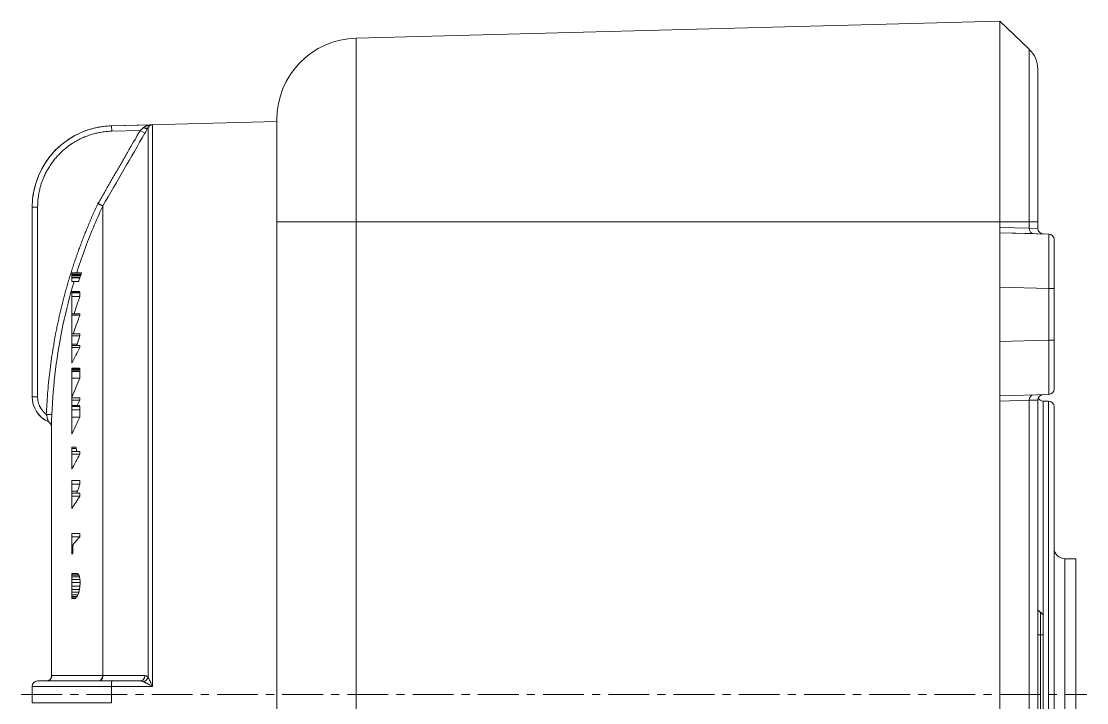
# Model space of a CAD drawing. Header units: millimetres. Extents: x -678 to 749, y -406 to 604.
# Drawn here: x -420.5 to -224.5, y -1.5 to 123.9 of the extents above; entities that cross this region are included whole.
import ezdxf

# ---------------------------------------------------------------- set-up
doc = ezdxf.new("R2010")
doc.units = ezdxf.units.MM
doc.linetypes.add('K5LT_AXLED', pattern=[12, 7.5, -1.5, 1.5, -1.5])
doc.linetypes.add('K5LT_THIN', pattern=[0])

# ---------------------------------------------------------------- blocks, each defined once
blk = doc.blocks.new('U9')
at = {"color": 7, "linetype": 'K5LT_THIN', "lineweight": 18}
for p, q in [((-240.51, 123.93), (-358.91, 120.83)), ((-240.51, 123.93), (-235.07, 118.77)), ((-240.51, 87), (-240.51, 123.93)), ((-358.91, 87), (-358.91, 120.83)), ((-235.07, 87), (-235.07, 118.77)), ((-233.51, 87), (-233.51, 115.14)), ((-373.51, 105.5), (-403.91, 104.7)), ((-403.91, 104.69), (-396.36, 104.89)), ((-403.91, 104.7), (-403.91, 104.69)), ((-403.88, 103.69), (-403.91, 104.69)), ((-397.2, 3.21), (-397.2, 104.35)), ((-396.36, 1.51), (-396.36, 104.89)), ((-373.51, 87), (-373.51, 105.83)), ((-373.51, -2.53), (-373.51, 105.5)), ((-403.88, 103.69), (-398.65, 103.83)), ((-397.78, 103.33), (-398.65, 103.83)), ((-405.53, 89.89), (-406.44, 90.32)), ((-406.36, 90.47), (-405.49, 89.97)), ((-418.51, 89.71), (-418.51, 89.7)), ((-418.51, 54.79), (-418.51, 89.7)), ((-418.51, 89.7), (-417.51, 89.7)), ((-417.51, 54.79), (-417.51, 89.7)), ((-405.53, 3.48), (-405.53, 89.89)), ((-405.49, 3.48), (-405.49, 89.97)), ((-358.91, 87), (-373.51, 87)), ((-373.51, 87), (-373.51, -87)), ((-240.51, 87), (-358.91, 87)), ((-358.91, 87), (-358.91, -87)), ((-240.51, 85.98), (-240.51, 87)), ((-240.51, 87), (-235.07, 87)), ((-235.07, 85.84), (-235.07, 87)), ((-233.51, 87), (-235.07, 87)), ((-233.51, 85.79), (-233.51, 87)), ((-240.51, 85.98), (-235.07, 85.84)), ((-240.51, 85), (-240.51, 85.98)), ((-231.48, 84.76), (-240.51, 85)), ((-240.51, 75), (-240.51, 85)), ((-240.51, 85), (-234.41, 84.84)), ((-235.07, 85.84), (-233.51, 85.79)), ((-234.41, 84.84), (-233.51, 84.82)), ((-233.51, 85.78), (-233.51, 85.79)), ((-232.54, 84.79), (-231.48, 84.76)), ((-230.51, 83.76), (-230.51, 74.77)), ((-230.51, 83.76), (-230.51, 74.77)), ((-409.41, 77.64), (-411.21, 77.64)), ((-411.21, 77.36), (-411.21, 77.64)), ((-411.21, 77.3), (-411.21, 77.36)), ((-409.5, 77.36), (-411.21, 77.36)), ((-411.21, 77.2), (-411.21, 77.3)), ((-409.54, 77.3), (-411.21, 77.3)), ((-411.21, 77.06), (-411.21, 77.2)), ((-409.58, 77.2), (-411.21, 77.2)), ((-409.64, 77.06), (-411.21, 77.06)), ((-411.21, 76.79), (-411.21, 77.06)), ((-411.21, 76.7), (-411.21, 76.79)), ((-409.74, 76.79), (-411.21, 76.79)), ((-411.21, 76.06), (-411.21, 76.7)), ((-409.74, 76.7), (-411.21, 76.7)), ((-409.74, 76.79), (-409.74, 76.7)), ((-409.96, 76.06), (-411.21, 76.06)), ((-240.51, 75), (-240.51, 65)), ((-231.48, 74.77), (-240.51, 75)), ((-231.48, 74.77), (-230.51, 74.77)), ((-231.48, 65.23), (-231.48, 74.77)), ((-230.51, 65.23), (-230.51, 74.77)), ((-409.79, 74.17), (-411.21, 74.17)), ((-411.21, 74.16), (-411.21, 74.17)), ((-411.21, 73.94), (-411.21, 74.16)), ((-409.78, 74.16), (-411.21, 74.16)), ((-411.21, 73.27), (-411.21, 73.94)), ((-409.74, 73.94), (-411.21, 73.94)), ((-409.73, 73.27), (-411.21, 73.27)), ((-411.21, 70.11), (-411.21, 73.27)), ((-409.74, 70.11), (-411.21, 70.11)), ((-411.21, 69.82), (-411.21, 70.11)), ((-409.74, 69.82), (-411.21, 69.82)), ((-411.21, 66.41), (-411.21, 69.82)), ((-411.21, 66), (-411.21, 66.41)), ((-409.73, 66.41), (-411.21, 66.41)), ((-411.21, 64.5), (-411.21, 66)), ((-409.73, 66), (-411.21, 66)), ((-240.51, 65), (-231.48, 65.23)), ((-240.51, 55), (-240.51, 65)), ((-230.51, 65.23), (-231.48, 65.23)), ((-230.51, 65.23), (-230.51, 56.24)), ((-230.51, 65.23), (-230.51, 56.24)), ((-410.21, 64.5), (-411.21, 64.5)), ((-411.21, 64.25), (-411.21, 64.5)), ((-411.21, 63.86), (-411.21, 64.25)), ((-409.73, 64.25), (-411.21, 64.25)), ((-411.21, 61.02), (-411.21, 63.86)), ((-409.73, 63.86), (-411.21, 63.86)), ((-411.21, 61.02), (-411.21, 61.02)), ((-409.84, 60.08), (-411.21, 60.08)), ((-411.21, 60.08), (-411.21, 60.08)), ((-409.86, 60.08), (-411.21, 60.08)), ((-411.21, 60.03), (-411.21, 60.08)), ((-409.8, 60.03), (-411.21, 60.03)), ((-411.21, 59.91), (-411.21, 60.03)), ((-411.21, 59.74), (-411.21, 59.91)), ((-409.76, 59.91), (-411.21, 59.91)), ((-409.74, 59.74), (-411.21, 59.74)), ((-411.21, 59.46), (-411.21, 59.74)), ((-411.21, 58.26), (-411.21, 59.46)), ((-409.74, 59.46), (-411.21, 59.46)), ((-411.21, 54.71), (-411.21, 58.26)), ((-409.73, 58.26), (-411.21, 58.26)), ((-240.51, 55), (-231.48, 55.24)), ((-240.51, 55), (-240.51, 54.02)), ((-233.51, 55.18), (-231.48, 55.24)), ((-418.51, 54.79), (-418.51, 54.79)), ((-417.51, 54.79), (-418.51, 54.79)), ((-418.51, 54.79), (-418.51, 54.79)), ((-411.2, 54.71), (-411.21, 54.71)), ((-409.72, 54.64), (-411.21, 54.64)), ((-411.21, 54.17), (-411.21, 54.64)), ((-409.73, 54.17), (-411.21, 54.17)), ((-411.21, 53.19), (-411.21, 54.17)), ((-409.87, 53.19), (-411.21, 53.19)), ((-411.21, 53.19), (-411.21, 53.19)), ((-411.21, 53.05), (-411.21, 53.19)), ((-409.88, 53.19), (-411.21, 53.19)), ((-409.78, 53.05), (-411.21, 53.05)), ((-411.21, 52.43), (-411.21, 53.05)), ((-409.87, 53.19), (-409.88, 53.19)), ((-235.07, 54.16), (-240.51, 54.02)), ((-240.51, -54.02), (-240.51, 54.02)), ((-235.07, 54.16), (-233.51, 54.21)), ((-235.07, -54.16), (-235.07, 54.16)), ((-233.51, 54.22), (-233.51, 54.21)), ((-233.51, -54.21), (-233.51, 54.21)), ((-233.51, 54.21), (-233.51, 54.21)), ((-232.51, 54), (-231.51, 54)), ((-232.51, 54), (-232.51, 11)), ((-231.51, 54), (-231.51, -54)), ((-230.51, 53), (-230.51, -53)), ((-414.91, 51.54), (-415.91, 51.58)), ((-411.21, 51.08), (-411.21, 52.43)), ((-409.74, 52.43), (-411.21, 52.43)), ((-409.73, 51.08), (-411.21, 51.08)), ((-411.21, 47.93), (-411.21, 51.08)), ((-415.57, 50.23), (-415.57, 50.23)), ((-415.57, 50.23), (-415.57, 50.23)), ((-415.57, 50.23), (-415.57, 50.23)), ((-414.99, 3.1), (-414.99, 47.5)), ((-414.99, 47.5), (-414.99, 43.88)), ((-411.2, 47.93), (-411.21, 47.93)), ((-410.54, 45.54), (-411.21, 45.54)), ((-411.21, 45.53), (-411.21, 45.54)), ((-411.21, 45.32), (-411.21, 45.53)), ((-410.49, 45.53), (-411.21, 45.53)), ((-410.41, 45.32), (-411.21, 45.32)), ((-411.21, 44.74), (-411.21, 45.32)), ((-409.73, 44.74), (-411.21, 44.74)), ((-411.21, 44.23), (-411.21, 44.74)), ((-411.21, 41.51), (-411.21, 44.23)), ((-409.73, 44.23), (-411.21, 44.23)), ((-411.2, 41.51), (-411.21, 41.51)), ((-411.21, 38.73), (-411.21, 39.41)), ((-409.73, 39.41), (-411.21, 39.41)), ((-409.73, 38.73), (-411.21, 38.73)), ((-411.21, 37.42), (-411.21, 38.73)), ((-410.16, 37.42), (-411.21, 37.42)), ((-411.21, 37.05), (-411.21, 37.42)), ((-411.21, 36.5), (-411.21, 37.05)), ((-409.74, 37.05), (-411.21, 37.05)), ((-409.73, 36.5), (-411.21, 36.5)), ((-411.21, 34.25), (-411.21, 36.5)), ((-411.21, 34.25), (-411.21, 34.25)), ((-411.21, 29.04), (-411.21, 29.62)), ((-409.74, 29.62), (-411.21, 29.62)), ((-411.21, 27.49), (-411.21, 29.04)), ((-409.74, 29.04), (-411.21, 29.04)), ((-411.21, 26.04), (-411.21, 27.49)), ((-411.05, 27.49), (-411.21, 27.49)), ((-411.04, 26.04), (-411.21, 26.04)), ((-411.21, 25.84), (-411.21, 26.04)), ((-411.2, 25.84), (-411.21, 25.84)), ((-228.51, 25), (-226.51, 25)), ((-228.51, 25), (-228.51, -25)), ((-226.51, 25), (-226.51, -25)), ((-411.21, 22.21), (-411.21, 22.26)), ((-410.24, 22.26), (-411.21, 22.26)), ((-411.21, 21.99), (-411.21, 22.21)), ((-410.09, 22.21), (-411.21, 22.21)), ((-409.92, 21.99), (-411.21, 21.99)), ((-411.21, 21.64), (-411.21, 21.99)), ((-409.81, 21.64), (-411.21, 21.64)), ((-411.21, 21.16), (-411.21, 21.64)), ((-411.21, 20.6), (-411.21, 21.16)), ((-409.73, 21.16), (-411.21, 21.16)), ((-411.21, 19.96), (-411.21, 20.6)), ((-409.71, 20.6), (-411.21, 20.6)), ((-411.21, 19.36), (-411.21, 19.96)), ((-409.74, 19.96), (-411.21, 19.96)), ((-411.21, 18.82), (-411.21, 19.36)), ((-409.82, 19.36), (-411.21, 19.36)), ((-411.21, 18.36), (-411.21, 18.82)), ((-409.94, 18.82), (-411.21, 18.82)), ((-411.21, 18.02), (-411.21, 18.36)), ((-410.1, 18.36), (-411.21, 18.36)), ((-411.21, 17.79), (-411.21, 18.02)), ((-410.29, 18.02), (-411.21, 18.02)), ((-410.48, 17.79), (-411.21, 17.79)), ((-411.21, 17.68), (-411.21, 17.79)), ((-410.75, 17.68), (-411.21, 17.68)), ((-233.01, 15.13), (-233.01, 11)), ((-232.51, 14.27), (-232.51, 11)), ((-233.51, 11), (-233.01, 11)), ((-233.01, 11), (-232.51, 11)), ((-233.01, 11), (-233.01, -11)), ((-232.51, 11), (-232.51, -11)), ((-417.51, 2.5), (-415.91, 2.5)), ((-417.51, 2.5), (-403.88, 2.5)), ((-415.9, 2.5), (-415.91, 2.5)), ((-405.53, 3.48), (-405.49, 3.48)), ((-405.49, 3.48), (-397.78, 3.48)), ((-403.88, 2.5), (-398.65, 2.5)), ((-418.51, 1.5), (-418.51, -1.5)), ((-418.51, 1.5), (-418.51, -1.5)), ((-403.91, 1.51), (-403.91, -1.51)), ((-403.91, 1.51), (-396.36, 1.51))]:
    blk.add_line(p, q, dxfattribs=at)
at = {"color": 30, "linetype": 'K5LT_AXLED', "lineweight": 18, "true_color": 0xff8000}
blk.add_line((-420.51, 0), (-224.51, 0), dxfattribs=at)
at = {"color": 7, "linetype": 'K5LT_THIN', "lineweight": 18}
for centre, radius, start, end in [((-358.51, 105.83), 15, 91.5, 180), ((-238.51, 115.14), 5, 0, 46.5), ((-403.51, 89.71), 15, 91.5, 180), ((-404.62, 89.47), 1, 150.0553, 154.9232), ((-232.51, 85.79), 1, 180, 268.5), ((-232.51, 85.79), 1, 180, 180.6293), ((-231.51, 83.76), 1, 0, 88.5), ((-231.51, 83.76), 1, 0, 88.5), ((-320.71, 45.57), 94.31, 160.7273, 161.1394), ((-306.46, 46.02), 107.7, 162.9237, 163.0809), ((-377.66, 73.88), 32.08, 179.901, 181.0878), ((-356.72, 69.97), 53.02, 179.8502, 180.1717), ((-332.4, 65.12), 77.34, 179.0486, 179.3521), ((-330.21, 63.94), 80, 179.5999, 179.7839), ((-332.39, 65.12), 77.35, 180.6481, 180.931), ((-305.74, 59.39), 104, 179.9604, 180.6219), ((-232.51, 54.21), 1, 91.5, 180), ((-231.51, 56.24), 1, 271.5, 0), ((-413.51, 54.79), 5, 180.0001, 245.3769), ((-413.51, 54.79), 5, 180, 245.7538), ((-413.51, 54.79), 5, 180.0001, 180.0015), ((-362.79, 30.32), 52.65, 153.0562, 154.2452), ((-278.6, 52.85), 131.14, 179.218, 179.4226), ((-232.51, 55), 1, 203.2946, 270), ((-231.51, 53), 1, 0, 90), ((-415.98, 49.32), 0.998, 359.0392, 65.8283), ((-415.98, 49.31), 1, 358.9705, 65.7494), ((-415.98, 49.31), 1, 358.958, 65.7537), ((-415.98, 49.32), 0.998, 359.0346, 65.8241), ((-314.99, 47.5), 100, 178.9705, 180), ((-251.91, 45.6), 157.83, 180.3107, 180.4971), ((-227.54, 37.73), 182.2, 179.4705, 179.686), ((-227.46, 37.73), 182.28, 180.2133, 180.3867), ((-206.44, 29.35), 203.3, 179.9235, 180.0877), ((-186.55, 27.81), 224.5, 180.0793, 180.4495), ((-391.71, 10.87), 24.57, 141.8771, 142.4875), ((-228.51, 27), 2, 180, 270), ((-232.51, 16), 1, 180, 240), ((-233.51, 14.27), 1, 0, 60), ((-417.51, 1.5), 1, 90, 180), ((-417.51, 1.5), 1, 90, 180)]:
    blk.add_arc(centre, radius, start, end, dxfattribs=at)
for centre, major_axis, ratio, start_param, end_param in [((-234.38, 85.84), (-0.026, -1), 0.68823, 4.730409, 6.283185), ((-231.51, 74.76), (0.03, 10), 0.002615, 4.713013, 6.283124), ((-231.51, 65.24), (-0.03, 10), 0.002615, 3.141654, 4.711765), ((-234.38, 54.16), (0.026, -1), 0.68823, 3.141593, 4.694369)]:
    blk.add_ellipse(centre, major_axis=major_axis, ratio=ratio, start_param=start_param, end_param=end_param, dxfattribs=at)
for points, knots in [([(-418.51, 89.7), (-418.51, 90.38), (-418.43, 91.65), (-418.07, 93.43), (-417.57, 95.02), (-416.9, 96.53), (-416.07, 97.96), (-415.07, 99.3), (-413.95, 100.52), (-412.7, 101.59), (-411.38, 102.5), (-410, 103.25), (-408.6, 103.84), (-407.12, 104.29), (-405.56, 104.59), (-404.47, 104.68), (-403.91, 104.69)], [0, 0, 0, 0, 1.499825, 2.807892, 3.977529, 5.177201, 6.41404, 7.629507, 8.846711, 10.055028, 11.244671, 12.378873, 13.497773, 14.588981, 15.768605, 17, 17, 17, 17]), ([(-398.65, 103.83), (-398.61, 103.86), (-398.57, 103.9), (-398.52, 103.94), (-398.48, 103.97), (-398.45, 104.01), (-398.4, 104.05), (-398.34, 104.1), (-398.22, 104.2), (-398.12, 104.29), (-398.05, 104.35)], [0, 0, 0, 0, 1.653459, 2.271519, 2.892631, 3.54565, 4.364378, 5.387311, 6.781477, 11, 11, 11, 11]), ([(-398.05, 104.35), (-398.01, 104.38), (-397.93, 104.45), (-397.81, 104.52), (-397.7, 104.58), (-397.58, 104.64), (-397.44, 104.69), (-397.27, 104.75), (-397.07, 104.8), (-396.85, 104.85), (-396.61, 104.88), (-396.44, 104.89), (-396.36, 104.89)], [0, 0, 0, 0, 1.11035, 2.101741, 3.005185, 3.863571, 4.919461, 6.211082, 7.74372, 9.385074, 11.153225, 13, 13, 13, 13]), ([(-397.2, 104.35), (-397.21, 104.33), (-397.26, 104.28), (-397.34, 104.24), (-397.45, 104.22), (-397.56, 104.22), (-397.69, 104.24), (-397.86, 104.28), (-397.98, 104.32), (-398.05, 104.35)], [0, 0, 0, 0, 1.574569, 3.003665, 4.268402, 5.574138, 6.838647, 8.080819, 10, 10, 10, 10]), ([(-397.2, 104.35), (-397.18, 104.39), (-397.14, 104.45), (-397.08, 104.52), (-397.03, 104.59), (-396.97, 104.64), (-396.9, 104.7), (-396.81, 104.75), (-396.72, 104.8), (-396.61, 104.85), (-396.49, 104.88), (-396.4, 104.89), (-396.36, 104.89)], [0, 0, 0, 0, 1.084483, 2.084168, 2.999055, 3.884505, 4.936497, 6.1989, 7.693959, 9.328401, 11.12295, 13, 13, 13, 13]), ([(-417.51, 89.7), (-417.48, 90.27), (-417.48, 90.86), (-417.37, 91.72), (-417.32, 92.01), (-417.22, 92.58), (-417.15, 92.87), (-417.01, 93.44), (-416.93, 93.72), (-416.75, 94.28), (-416.65, 94.56), (-416.43, 95.1), (-416.32, 95.37), (-416.13, 95.76), (-416.07, 95.89), (-415.93, 96.16), (-415.86, 96.29), (-415.72, 96.55), (-415.65, 96.67), (-415.51, 96.92), (-415.43, 97.05), (-415.28, 97.29), (-415.19, 97.42), (-415.03, 97.67), (-414.94, 97.79), (-414.77, 98.03), (-414.68, 98.14), (-414.51, 98.37), (-414.42, 98.48), (-414.23, 98.7), (-414.14, 98.82), (-413.94, 99.04), (-413.84, 99.16), (-413.63, 99.38), (-413.53, 99.48), (-413.31, 99.7), (-413.2, 99.8), (-412.99, 100.01), (-412.88, 100.11), (-412.67, 100.29), (-412.56, 100.39), (-412.28, 100.62), (-412.11, 100.75), (-411.76, 101.01), (-411.59, 101.14), (-411.23, 101.38), (-411.05, 101.5), (-410.68, 101.73), (-410.49, 101.84), (-410.17, 102.02), (-410.03, 102.09), (-409.76, 102.23), (-409.62, 102.3), (-409.22, 102.49), (-408.95, 102.61), (-408.4, 102.82), (-408.13, 102.92), (-407.57, 103.1), (-407.29, 103.18), (-406.72, 103.33), (-406.43, 103.39), (-405.86, 103.5), (-405.57, 103.55), (-404.82, 103.65), (-404.35, 103.68), (-403.88, 103.69), (-403.88, 103.69), (-403.88, 103.69)], [0.649185, 0.649185, 0.649185, 0.649185, 1.831684, 1.831684, 2.426915, 2.426915, 3.02906, 3.02906, 3.621761, 3.621761, 4.226612, 4.226612, 4.816653, 4.816653, 5.118029, 5.118029, 5.424316, 5.424316, 5.715168, 5.715168, 6.01134, 6.01134, 6.313434, 6.313434, 6.622149, 6.622149, 6.910432, 6.910432, 7.205611, 7.205611, 7.508502, 7.508502, 7.82009, 7.82009, 8.123476, 8.123476, 8.436828, 8.436828, 8.731377, 8.731377, 9.018118, 9.018118, 9.468407, 9.468407, 9.903189, 9.903189, 10.352095, 10.352095, 10.788299, 10.788299, 11.104398, 11.104398, 11.415202, 11.415202, 12.021725, 12.021725, 12.613398, 12.613398, 13.217318, 13.217318, 13.811623, 13.811623, 14.40597, 14.40597, 15.364654, 15.364654, 15.364978, 15.364978, 15.364978, 15.364978]), ([(-406.36, 90.47), (-406.35, 90.48), (-406.35, 90.49), (-406.01, 91.07), (-405.68, 91.65), (-405.01, 92.8), (-404.68, 93.38), (-404.01, 94.54), (-403.68, 95.11), (-403.01, 96.27), (-402.68, 96.85), (-402.01, 98), (-401.68, 98.58), (-401.01, 99.73), (-400.68, 100.31), (-400.01, 101.47), (-399.68, 102.04), (-399.12, 103.02), (-398.88, 103.43), (-398.65, 103.83)], [0.539787, 0.539787, 0.539787, 0.539787, 0.55551, 0.55551, 1.66653, 1.66653, 2.77755, 2.77755, 3.888571, 3.888571, 4.999591, 4.999591, 6.110611, 6.110611, 7.221632, 7.221632, 8.332652, 8.332652, 9.109091, 9.109091, 9.109091, 9.109091]), ([(-406.44, 90.32), (-406.57, 90.02), (-406.71, 89.72), (-406.99, 89.12), (-407.13, 88.82), (-407.4, 88.2), (-407.54, 87.89), (-407.8, 87.27), (-407.94, 86.96), (-408.2, 86.34), (-408.33, 86.03), (-408.58, 85.41), (-408.71, 85.1), (-408.96, 84.47), (-409.08, 84.16), (-409.32, 83.53), (-409.44, 83.22), (-409.68, 82.59), (-409.79, 82.27), (-410.02, 81.64), (-410.14, 81.32), (-410.36, 80.69), (-410.47, 80.37), (-410.69, 79.73), (-410.8, 79.41), (-411.01, 78.77), (-411.11, 78.45), (-411.32, 77.81), (-411.42, 77.49), (-411.61, 76.85), (-411.71, 76.52), (-411.9, 75.88), (-412, 75.55), (-412.18, 74.91), (-412.27, 74.58), (-412.45, 73.93), (-412.54, 73.61), (-412.71, 72.96), (-412.8, 72.63), (-412.96, 71.98), (-413.04, 71.65), (-413.2, 71), (-413.28, 70.67), (-413.43, 70.02), (-413.51, 69.69), (-413.65, 69.03), (-413.73, 68.7), (-413.87, 68.04), (-413.93, 67.71), (-414.13, 66.72), (-414.26, 66.06), (-414.5, 64.74), (-414.61, 64.07), (-414.82, 62.74), (-414.92, 62.08), (-415.11, 60.74), (-415.2, 60.08), (-415.36, 58.74), (-415.43, 58.07), (-415.56, 56.73), (-415.62, 56.06), (-415.73, 54.72), (-415.78, 54.05), (-415.85, 52.78), (-415.88, 52.18), (-415.91, 51.58)], [0.56013, 0.56013, 0.56013, 0.56013, 1.089338, 1.089338, 1.632148, 1.632148, 2.177376, 2.177376, 2.720252, 2.720252, 3.265409, 3.265409, 3.808341, 3.808341, 4.35345, 4.35345, 4.896459, 4.896459, 5.441515, 5.441515, 5.984596, 5.984596, 6.529612, 6.529612, 7.072774, 7.072774, 7.617706, 7.617706, 8.160905, 8.160905, 8.705783, 8.705783, 9.249047, 9.249047, 9.793871, 9.793871, 10.337199, 10.337199, 10.881971, 10.881971, 11.425363, 11.425363, 11.970077, 11.970077, 12.513527, 12.513527, 13.058185, 13.058185, 13.601696, 13.601696, 14.689872, 14.689872, 15.778042, 15.778042, 16.866211, 16.866211, 17.954406, 17.954406, 19.0426, 19.0426, 20.130815, 20.130815, 21.219011, 21.219011, 22.186342, 22.186342, 22.186342, 22.186342]), ([(-406.44, 90.32), (-406.43, 90.33), (-406.43, 90.34), (-406.41, 90.38), (-406.4, 90.4), (-406.37, 90.44), (-406.37, 90.46), (-406.36, 90.47)], [3.756421, 3.756421, 3.756421, 3.756421, 3.999327, 3.999327, 4.509907, 4.509907, 4.800856, 4.800856, 4.800856, 4.800856]), ([(-409.58, 77.2), (-409.57, 77.22), (-409.56, 77.26), (-409.54, 77.29), (-409.54, 77.3)], [0, 0, 0, 0, 2.891447, 5, 5, 5, 5]), ([(-409.54, 77.3), (-409.53, 77.32), (-409.52, 77.34), (-409.5, 77.35), (-409.5, 77.36)], [0, 0, 0, 0, 2.890609, 5, 5, 5, 5]), ([(-409.74, 73.94), (-409.74, 73.98), (-409.74, 74.04), (-409.75, 74.12), (-409.77, 74.15), (-409.78, 74.16)], [0, 0, 0, 0, 2.374289, 3.478119, 6, 6, 6, 6]), ([(-409.74, 69.82), (-409.85, 69.51), (-410.28, 68.38), (-410.68, 67.24), (-410.96, 66.41)], [0, 0, 0, 0, 1.36432, 5, 5, 5, 5]), ([(-409.8, 60.03), (-409.8, 60.04), (-409.82, 60.06), (-409.83, 60.07), (-409.84, 60.08)], [0, 0, 0, 0, 3.155106, 5, 5, 5, 5]), ([(-417.51, 54.79), (-417.51, 54.75), (-417.51, 54.71), (-417.51, 54.63), (-417.51, 54.59), (-417.5, 54.47), (-417.49, 54.39), (-417.48, 54.23), (-417.46, 54.15), (-417.44, 54), (-417.42, 53.92), (-417.38, 53.75), (-417.36, 53.67), (-417.3, 53.5), (-417.28, 53.42), (-417.23, 53.31), (-417.21, 53.27), (-417.18, 53.19), (-417.16, 53.15), (-417.13, 53.07), (-417.11, 53.03), (-417.07, 52.96), (-417.05, 52.92), (-417.01, 52.84), (-416.99, 52.81), (-416.95, 52.74), (-416.93, 52.7), (-416.88, 52.63), (-416.86, 52.59), (-416.81, 52.53), (-416.79, 52.49), (-416.75, 52.43), (-416.73, 52.4), (-416.69, 52.35), (-416.67, 52.32), (-416.62, 52.27), (-416.6, 52.24), (-416.56, 52.19), (-416.53, 52.16), (-416.49, 52.11), (-416.47, 52.09), (-416.43, 52.04), (-416.4, 52.02), (-416.36, 51.97), (-416.34, 51.95), (-416.29, 51.91), (-416.27, 51.88), (-416.21, 51.83), (-416.18, 51.8), (-416.11, 51.74), (-416.08, 51.71), (-416.01, 51.66), (-415.98, 51.63), (-415.93, 51.6), (-415.92, 51.59), (-415.91, 51.58)], [2.857378, 2.857378, 2.857378, 2.857378, 3.236929, 3.236929, 3.617931, 3.617931, 4.381766, 4.381766, 5.140237, 5.140237, 5.907158, 5.907158, 6.75684, 6.75684, 7.556667, 7.556667, 7.966788, 7.966788, 8.382558, 8.382558, 8.78428, 8.78428, 9.192432, 9.192432, 9.593599, 9.593599, 10.002249, 10.002249, 10.390965, 10.390965, 10.787734, 10.787734, 11.106764, 11.106764, 11.431895, 11.431895, 11.763752, 11.763752, 12.103004, 12.103004, 12.399411, 12.399411, 12.702337, 12.702337, 13.020123, 13.020123, 13.330358, 13.330358, 13.762665, 13.762665, 14.182575, 14.182575, 14.586866, 14.586866, 14.725626, 14.725626, 14.725626, 14.725626]), ([(-409.78, 53.05), (-409.79, 53.09), (-409.8, 53.14), (-409.84, 53.18), (-409.86, 53.19), (-409.87, 53.19)], [0, 0, 0, 0, 2.288589, 4.030965, 6, 6, 6, 6]), ([(-409.74, 52.43), (-409.74, 52.52), (-409.74, 52.66), (-409.76, 52.87), (-409.77, 52.98), (-409.78, 53.05)], [0, 0, 0, 0, 2.374119, 3.477973, 6, 6, 6, 6]), ([(-415.91, 51.58), (-415.9, 51.56), (-415.89, 51.52), (-415.87, 51.45), (-415.84, 51.35), (-415.8, 51.21), (-415.76, 51.05), (-415.72, 50.89), (-415.68, 50.74), (-415.65, 50.61), (-415.62, 50.49), (-415.6, 50.4), (-415.59, 50.32), (-415.58, 50.27), (-415.57, 50.25), (-415.57, 50.23), (-415.57, 50.23), (-415.57, 50.23), (-415.57, 50.23), (-415.57, 50.23)], [0, 0, 0, 0, 0.514547, 1.213171, 2.150757, 3.623712, 5.317468, 7.167168, 8.880295, 10.598985, 12.234906, 13.862098, 15.39592, 16.869257, 17.997536, 18.757651, 19.164583, 19.499975, 20, 20, 20, 20]), ([(-414.91, 51.54), (-414.91, 51.51), (-414.91, 51.46), (-414.91, 51.39), (-414.92, 51.31), (-414.92, 51.16), (-414.93, 50.94), (-414.94, 50.68), (-414.95, 50.46), (-414.95, 50.24), (-414.96, 50.04), (-414.96, 49.86), (-414.97, 49.7), (-414.97, 49.57), (-414.97, 49.46), (-414.98, 49.38), (-414.98, 49.33), (-414.98, 49.3), (-414.98, 49.3), (-414.98, 49.3)], [0, 0, 0, 0, 0.533115, 1.009556, 1.472979, 2.027082, 4.104306, 5.586464, 7.144723, 8.629306, 10.053511, 11.495246, 12.86237, 14.21233, 15.505216, 16.760513, 17.896074, 18.94051, 20, 20, 20, 20]), ([(-414.98, 49.3), (-414.98, 49.36), (-414.99, 49.49), (-415.04, 49.67), (-415.11, 49.83), (-415.21, 49.96), (-415.32, 50.07), (-415.44, 50.16), (-415.52, 50.21), (-415.57, 50.23)], [0, 0, 0, 0, 1.743812, 3.327192, 4.733864, 6.150622, 7.52076, 8.793771, 10, 10, 10, 10]), ([(-410.41, 45.32), (-410.41, 45.37), (-410.43, 45.43), (-410.46, 45.5), (-410.48, 45.52), (-410.49, 45.53)], [0, 0, 0, 0, 2.292375, 4.035992, 6, 6, 6, 6]), ([(-410.37, 44.74), (-410.37, 44.87), (-410.38, 45.07), (-410.4, 45.25), (-410.41, 45.32)], [0, 0, 0, 0, 2.864332, 5, 5, 5, 5]), ([(-409.74, 29.04), (-409.86, 28.91), (-410.32, 28.39), (-410.75, 27.88), (-411.05, 27.49)], [0, 0, 0, 0, 1.304281, 5, 5, 5, 5]), ([(-409.92, 21.99), (-409.95, 22.05), (-410, 22.14), (-410.06, 22.19), (-410.09, 22.21)], [0, 0, 0, 0, 2.893873, 5, 5, 5, 5]), ([(-409.81, 21.64), (-409.82, 21.69), (-409.85, 21.82), (-409.89, 21.93), (-409.92, 21.99)], [0, 0, 0, 0, 1.830868, 5, 5, 5, 5]), ([(-409.73, 21.16), (-409.75, 21.31), (-409.77, 21.48), (-409.8, 21.62), (-409.81, 21.64)], [0, 0, 0, 0, 4.425821, 5, 5, 5, 5]), ([(-409.82, 19.36), (-409.8, 19.47), (-409.77, 19.67), (-409.74, 19.87), (-409.74, 19.96)], [0, 0, 0, 0, 2.904935, 5, 5, 5, 5]), ([(-409.74, 19.96), (-409.73, 20.08), (-409.71, 20.3), (-409.71, 20.51), (-409.71, 20.6)], [0, 0, 0, 0, 2.901748, 5, 5, 5, 5]), ([(-410.75, 17.68), (-410.7, 17.68), (-410.62, 17.7), (-410.52, 17.76), (-410.48, 17.79)], [0, 0, 0, 0, 2.478196, 5, 5, 5, 5]), ([(-410.48, 17.79), (-410.43, 17.83), (-410.37, 17.9), (-410.3, 17.99), (-410.29, 18.02)], [0, 0, 0, 0, 3.478848, 5, 5, 5, 5]), ([(-410.29, 18.02), (-410.25, 18.07), (-410.19, 18.18), (-410.13, 18.3), (-410.1, 18.36)], [0, 0, 0, 0, 2.814754, 5, 5, 5, 5]), ([(-410.1, 18.36), (-410.06, 18.46), (-410, 18.61), (-409.95, 18.77), (-409.94, 18.82)], [0, 0, 0, 0, 3.61476, 5, 5, 5, 5]), ([(-409.94, 18.82), (-409.91, 18.92), (-409.87, 19.09), (-409.83, 19.28), (-409.82, 19.36)], [0, 0, 0, 0, 2.905907, 5, 5, 5, 5]), ([(-414.91, 3.5), (-414.91, 3.43), (-414.92, 3.3), (-414.97, 3.13), (-415.05, 2.98), (-415.15, 2.84), (-415.27, 2.73), (-415.4, 2.63), (-415.55, 2.56), (-415.72, 2.51), (-415.84, 2.5), (-415.91, 2.5)], [0, 0, 0, 0, 1.566682, 2.932255, 4.152239, 5.404994, 6.691709, 7.971413, 9.221063, 10.568774, 12, 12, 12, 12]), ([(-415.9, 2.5), (-415.9, 2.5), (-415.9, 2.5), (-415.9, 2.5), (-415.9, 2.5), (-415.9, 2.5), (-415.9, 2.5), (-415.9, 2.5), (-415.9, 2.5), (-415.9, 2.5), (-415.9, 2.5), (-415.9, 2.5), (-415.9, 2.5), (-415.9, 2.5), (-415.89, 2.5), (-415.89, 2.5), (-415.89, 2.5), (-415.89, 2.5), (-415.89, 2.5), (-415.88, 2.5), (-415.88, 2.5), (-415.88, 2.5), (-415.88, 2.5), (-415.88, 2.5), (-415.88, 2.5), (-415.87, 2.5), (-415.87, 2.5), (-415.87, 2.5), (-415.87, 2.5), (-415.86, 2.5), (-415.86, 2.5), (-415.86, 2.5), (-415.86, 2.5), (-415.85, 2.5), (-415.85, 2.5), (-415.85, 2.5), (-415.85, 2.5), (-415.84, 2.5), (-415.84, 2.5), (-415.84, 2.5), (-415.83, 2.5), (-415.83, 2.5), (-415.83, 2.5), (-415.82, 2.5), (-415.81, 2.5), (-415.8, 2.51), (-415.79, 2.51), (-415.77, 2.51), (-415.76, 2.51), (-415.72, 2.52), (-415.7, 2.52), (-415.65, 2.53), (-415.63, 2.54), (-415.6, 2.55), (-415.6, 2.55), (-415.59, 2.55), (-415.59, 2.55), (-415.59, 2.55), (-415.59, 2.55), (-415.59, 2.55), (-415.59, 2.55), (-415.59, 2.55), (-415.59, 2.55), (-415.59, 2.55), (-415.59, 2.55), (-415.59, 2.55), (-415.59, 2.55), (-415.59, 2.55), (-415.58, 2.55), (-415.58, 2.55), (-415.58, 2.55), (-415.58, 2.55), (-415.58, 2.55), (-415.58, 2.55), (-415.58, 2.55), (-415.58, 2.56), (-415.58, 2.56), (-415.58, 2.56), (-415.58, 2.56), (-415.58, 2.56), (-415.57, 2.56), (-415.57, 2.56), (-415.57, 2.56), (-415.57, 2.56), (-415.57, 2.56), (-415.57, 2.56), (-415.57, 2.56), (-415.57, 2.56), (-415.57, 2.56), (-415.57, 2.56), (-415.57, 2.56), (-415.57, 2.56), (-415.57, 2.56), (-415.57, 2.56), (-415.57, 2.56), (-415.57, 2.56), (-415.57, 2.56), (-415.57, 2.56), (-415.57, 2.56), (-415.57, 2.56), (-415.57, 2.56), (-415.57, 2.56), (-415.57, 2.56), (-415.57, 2.56), (-415.57, 2.56), (-415.57, 2.56), (-415.57, 2.56), (-415.57, 2.56), (-415.56, 2.56), (-415.56, 2.56), (-415.56, 2.56), (-415.56, 2.56), (-415.56, 2.56), (-415.56, 2.56), (-415.56, 2.56), (-415.55, 2.57), (-415.55, 2.57), (-415.55, 2.57), (-415.54, 2.57), (-415.54, 2.57), (-415.54, 2.57), (-415.53, 2.57), (-415.53, 2.57), (-415.53, 2.57), (-415.53, 2.58), (-415.52, 2.58), (-415.52, 2.58), (-415.52, 2.58), (-415.52, 2.58), (-415.52, 2.58), (-415.51, 2.58), (-415.51, 2.58), (-415.51, 2.58), (-415.5, 2.59), (-415.5, 2.59), (-415.49, 2.59), (-415.49, 2.59), (-415.47, 2.6), (-415.46, 2.6), (-415.44, 2.62), (-415.43, 2.62), (-415.39, 2.65), (-415.36, 2.66), (-415.33, 2.69), (-415.32, 2.69), (-415.31, 2.7), (-415.3, 2.71), (-415.29, 2.71), (-415.28, 2.72), (-415.28, 2.72), (-415.28, 2.72), (-415.28, 2.72), (-415.28, 2.72), (-415.28, 2.72), (-415.28, 2.72), (-415.27, 2.73), (-415.27, 2.73), (-415.27, 2.73), (-415.27, 2.73), (-415.29, 2.72), (-415.32, 2.69), (-415.32, 2.69), (-415.29, 2.72), (-415.29, 2.72), (-415.26, 2.74), (-415.25, 2.75), (-415.25, 2.75), (-415.24, 2.76), (-415.23, 2.76), (-415.22, 2.77), (-415.22, 2.78), (-415.21, 2.79), (-415.21, 2.79), (-415.2, 2.8), (-415.19, 2.81), (-415.17, 2.82), (-415.16, 2.84), (-415.13, 2.88), (-415.1, 2.91), (-415.06, 2.97), (-415.04, 3), (-415.02, 3.06), (-415.01, 3.08), (-414.99, 3.11), (-414.99, 3.11), (-414.98, 3.14), (-414.97, 3.16), (-414.96, 3.2), (-414.96, 3.22), (-414.95, 3.25), (-414.95, 3.26), (-414.94, 3.27), (-414.94, 3.27), (-414.94, 3.28), (-414.94, 3.28), (-414.94, 3.28)], [0, 0, 0, 0, 0.02588, 0.02588, 0.05176, 0.05176, 0.08405, 0.08405, 0.109628, 0.109628, 0.143397, 0.143397, 0.198191, 0.198191, 0.30778, 0.30778, 0.426298, 0.426298, 0.595567, 0.595567, 0.764836, 0.764836, 0.893502, 0.893502, 1.022167, 1.022167, 1.156626, 1.156626, 1.291085, 1.291085, 1.467809, 1.467809, 1.644533, 1.644533, 1.906452, 1.906452, 2.040759, 2.040759, 2.309373, 2.309373, 2.531685, 2.531685, 2.751305, 2.751305, 3.415549, 3.415549, 4.079794, 4.079794, 5.408282, 5.408282, 8.06526, 8.06526, 10.294806, 10.294806, 11.285004, 11.285004, 11.293477, 11.293477, 11.301949, 11.301949, 11.310421, 11.310421, 11.318893, 11.318893, 11.327365, 11.327365, 11.335838, 11.335838, 11.34431, 11.34431, 11.403615, 11.403615, 11.436886, 11.436886, 11.444994, 11.444994, 11.522227, 11.522227, 11.759449, 11.759449, 12.056582, 12.056582, 12.07256, 12.07256, 12.088538, 12.088538, 12.104516, 12.104516, 12.120494, 12.120494, 12.136472, 12.136472, 12.15245, 12.15245, 12.168428, 12.168428, 12.184406, 12.184406, 12.200384, 12.200384, 12.216362, 12.216362, 12.23234, 12.23234, 12.255786, 12.255786, 12.282155, 12.282155, 12.334892, 12.334892, 12.440366, 12.440366, 12.463881, 12.463881, 12.698344, 12.698344, 12.93473, 12.93473, 13.171117, 13.171117, 13.407504, 13.407504, 13.587657, 13.587657, 13.76781, 13.76781, 13.947963, 13.947963, 14.128116, 14.128116, 14.308269, 14.308269, 14.488422, 14.488422, 14.881171, 14.881171, 15.445777, 15.445777, 16.574988, 16.574988, 18.244055, 18.244055, 21.380046, 21.380046, 22.458531, 22.458531, 23.147335, 23.147335, 23.836139, 23.836139, 23.866925, 23.866925, 23.897712, 23.897712, 23.928498, 23.928498, 24.308012, 24.308012, 24.320385, 24.320385, 24.939829, 24.939829, 25.571646, 25.571646, 26.203463, 26.203463, 26.83528, 26.83528, 27.528082, 27.528082, 28.220884, 28.220884, 28.701857, 28.701857, 29.663803, 29.663803, 31.587695, 31.587695, 35.435478, 35.435478, 39.703799, 39.703799, 42.925288, 42.925288, 43.505324, 43.505324, 46.772793, 46.772793, 50.393884, 50.393884, 53.756037, 53.756037, 56.752691, 56.752691, 61, 61, 61, 61]), ([(-415.9, 2.5), (-415.9, 2.5), (-415.9, 2.5), (-415.9, 2.5), (-415.9, 2.5), (-415.89, 2.5), (-415.89, 2.5), (-415.89, 2.5), (-415.89, 2.5), (-415.88, 2.5), (-415.88, 2.5), (-415.88, 2.5), (-415.88, 2.5), (-415.87, 2.5), (-415.87, 2.5), (-415.87, 2.5), (-415.87, 2.5), (-415.87, 2.5), (-415.86, 2.5), (-415.86, 2.5), (-415.86, 2.5), (-415.85, 2.5), (-415.85, 2.5), (-415.85, 2.5), (-415.85, 2.5), (-415.85, 2.5), (-415.84, 2.5), (-415.84, 2.5), (-415.84, 2.5), (-415.83, 2.5), (-415.83, 2.5), (-415.82, 2.5), (-415.81, 2.5), (-415.8, 2.51), (-415.8, 2.51), (-415.78, 2.51), (-415.77, 2.51), (-415.73, 2.51), (-415.71, 2.52), (-415.67, 2.53), (-415.64, 2.54), (-415.61, 2.55), (-415.6, 2.55), (-415.59, 2.55), (-415.59, 2.55), (-415.59, 2.55), (-415.59, 2.55), (-415.59, 2.55), (-415.59, 2.55), (-415.59, 2.55), (-415.59, 2.55), (-415.59, 2.55), (-415.59, 2.55), (-415.59, 2.55), (-415.59, 2.55), (-415.58, 2.55), (-415.58, 2.55), (-415.58, 2.55), (-415.58, 2.55), (-415.58, 2.55), (-415.58, 2.55), (-415.58, 2.55), (-415.58, 2.55), (-415.58, 2.56), (-415.58, 2.56), (-415.58, 2.56), (-415.58, 2.56), (-415.58, 2.56), (-415.57, 2.56), (-415.57, 2.56), (-415.57, 2.56), (-415.57, 2.56), (-415.57, 2.56), (-415.57, 2.56), (-415.57, 2.56), (-415.57, 2.56), (-415.57, 2.56), (-415.57, 2.56), (-415.57, 2.56), (-415.57, 2.56), (-415.57, 2.56), (-415.57, 2.56), (-415.57, 2.56), (-415.57, 2.56), (-415.57, 2.56), (-415.57, 2.56), (-415.57, 2.56), (-415.57, 2.56), (-415.57, 2.56), (-415.57, 2.56), (-415.57, 2.56), (-415.57, 2.56), (-415.57, 2.56), (-415.56, 2.56), (-415.56, 2.56), (-415.56, 2.56), (-415.56, 2.56), (-415.56, 2.56), (-415.56, 2.56), (-415.55, 2.57), (-415.55, 2.57), (-415.55, 2.57), (-415.54, 2.57), (-415.54, 2.57), (-415.54, 2.57), (-415.53, 2.57), (-415.53, 2.57), (-415.53, 2.57), (-415.53, 2.58), (-415.52, 2.58), (-415.52, 2.58), (-415.52, 2.58), (-415.52, 2.58), (-415.52, 2.58), (-415.51, 2.58), (-415.51, 2.58), (-415.51, 2.58), (-415.5, 2.59), (-415.5, 2.59), (-415.49, 2.59), (-415.49, 2.59), (-415.47, 2.6), (-415.46, 2.6), (-415.44, 2.62), (-415.43, 2.62), (-415.39, 2.65), (-415.36, 2.66), (-415.33, 2.69), (-415.32, 2.69), (-415.31, 2.7), (-415.3, 2.71), (-415.29, 2.71), (-415.28, 2.72), (-415.28, 2.72), (-415.28, 2.72), (-415.28, 2.72), (-415.28, 2.72), (-415.28, 2.72), (-415.28, 2.72), (-415.27, 2.73), (-415.27, 2.73), (-415.27, 2.73), (-415.27, 2.73), (-415.27, 2.73)], [0, 0, 0, 0, 0.122684, 0.122684, 0.368051, 0.368051, 0.534159, 0.534159, 0.712324, 0.712324, 0.890489, 0.890489, 1.027369, 1.027369, 1.168408, 1.168408, 1.309447, 1.309447, 1.489121, 1.489121, 1.668796, 1.668796, 1.926366, 1.926366, 2.013423, 2.013423, 2.146245, 2.146245, 2.453181, 2.453181, 2.760117, 2.760117, 3.373988, 3.373988, 3.953392, 3.953392, 5.112199, 5.112199, 7.429814, 7.429814, 9.864431, 9.864431, 11.160878, 11.160878, 11.169702, 11.169702, 11.178525, 11.178525, 11.187349, 11.187349, 11.196172, 11.196172, 11.204996, 11.204996, 11.213819, 11.213819, 11.222643, 11.222643, 11.284407, 11.284407, 11.310081, 11.310081, 11.318051, 11.318051, 11.407937, 11.407937, 11.654996, 11.654996, 11.945663, 11.945663, 11.961356, 11.961356, 11.977048, 11.977048, 11.992741, 11.992741, 12.008433, 12.008433, 12.024126, 12.024126, 12.039818, 12.039818, 12.05551, 12.05551, 12.071203, 12.071203, 12.086895, 12.086895, 12.102588, 12.102588, 12.125621, 12.125621, 12.16259, 12.16259, 12.236528, 12.236528, 12.318981, 12.318981, 12.54931, 12.54931, 12.78153, 12.78153, 13.01375, 13.01375, 13.24597, 13.24597, 13.422958, 13.422958, 13.599946, 13.599946, 13.776933, 13.776933, 13.953921, 13.953921, 14.130909, 14.130909, 14.307897, 14.307897, 14.693727, 14.693727, 15.248428, 15.248428, 16.357831, 16.357831, 17.997319, 17.997319, 21.078063, 21.078063, 22.137549, 22.137549, 22.814342, 22.814342, 23.491134, 23.491134, 23.521379, 23.521379, 23.551624, 23.551624, 23.581868, 23.581868, 23.954943, 23.954943, 23.96663, 23.96663, 23.96663, 23.96663]), ([(-414.91, 3.5), (-414.91, 3.5), (-414.91, 3.5), (-414.92, 3.49), (-414.92, 3.47), (-414.94, 3.41), (-414.94, 3.33), (-414.95, 3.25)], [0, 0, 0, 0, 0.579706, 1.097781, 3.122468, 4.407623, 8, 8, 8, 8]), ([(-405.53, 3.48), (-406.85, 3.48), (-409.09, 3.49), (-411.57, 3.49), (-413.28, 3.49), (-414.41, 3.49), (-414.8, 3.5), (-414.91, 3.5)], [0, 0, 0, 0, 1.880053, 3.538519, 4.992213, 6.479373, 8, 8, 8, 8]), ([(-406.44, 2.5), (-406.38, 2.5), (-406.26, 2.51), (-406.1, 2.57), (-405.96, 2.65), (-405.84, 2.75), (-405.73, 2.87), (-405.64, 3.01), (-405.58, 3.16), (-405.54, 3.33), (-405.53, 3.43), (-405.53, 3.48)], [0, 0, 0, 0, 1.574494, 3.004659, 4.26818, 5.565511, 6.85619, 8.116987, 9.52266, 10.801815, 12, 12, 12, 12]), ([(-405.49, 3.48), (-405.49, 3.41), (-405.51, 3.28), (-405.56, 3.11), (-405.63, 2.95), (-405.72, 2.82), (-405.82, 2.71), (-405.94, 2.62), (-406.07, 2.55), (-406.21, 2.51), (-406.31, 2.5), (-406.36, 2.5)], [0, 0, 0, 0, 1.577286, 3.010222, 4.275722, 5.578226, 6.861255, 8.14912, 9.410245, 10.646425, 12, 12, 12, 12]), ([(-403.88, 2.5), (-403.88, 2.5), (-403.89, 2.49), (-403.89, 2.43), (-403.89, 2.35), (-403.9, 2.25), (-403.9, 2.13), (-403.9, 1.99), (-403.91, 1.84), (-403.91, 1.67), (-403.91, 1.57), (-403.91, 1.51)], [0, 0, 0, 0, 1.572556, 3.000984, 4.262907, 5.558501, 6.847625, 8.106887, 9.512198, 10.794646, 12, 12, 12, 12]), ([(-397.78, 3.48), (-397.78, 3.42), (-397.8, 3.29), (-397.85, 3.11), (-397.92, 2.96), (-398.01, 2.82), (-398.11, 2.71), (-398.23, 2.62), (-398.36, 2.55), (-398.5, 2.51), (-398.6, 2.5), (-398.65, 2.5)], [0, 0, 0, 0, 1.57594, 3.007302, 4.270682, 5.57032, 6.849606, 8.133726, 9.389582, 10.619449, 12, 12, 12, 12]), ([(-398.65, 2.5), (-398.61, 2.5), (-398.57, 2.5), (-398.52, 2.49), (-398.48, 2.49), (-398.45, 2.49), (-398.4, 2.48), (-398.26, 2.45), (-398.15, 2.41), (-398.05, 2.36)], [0, 0, 0, 0, 1.503144, 2.065018, 2.629665, 3.223319, 3.967616, 4.897555, 10, 10, 10, 10]), ([(-397.2, 3.21), (-397.21, 3.15), (-397.26, 3.04), (-397.34, 2.88), (-397.45, 2.74), (-397.56, 2.63), (-397.69, 2.52), (-397.86, 2.43), (-397.98, 2.38), (-398.05, 2.36)], [0, 0, 0, 0, 1.574547, 3.003624, 4.268344, 5.574065, 6.838562, 8.080723, 10, 10, 10, 10]), ([(-398.05, 2.36), (-398.01, 2.34), (-397.93, 2.31), (-397.81, 2.25), (-397.7, 2.19), (-397.58, 2.13), (-397.37, 2.03), (-397.13, 1.9), (-396.76, 1.72), (-396.52, 1.6), (-396.36, 1.51)], [0, 0, 0, 0, 0.939527, 1.778396, 2.542848, 3.269175, 4.162621, 6.552379, 7.941216, 11, 11, 11, 11]), ([(-397.2, 3.21), (-397.18, 3.17), (-397.14, 3.09), (-397.08, 2.97), (-397.03, 2.86), (-396.97, 2.74), (-396.9, 2.6), (-396.81, 2.43), (-396.72, 2.23), (-396.56, 1.93), (-396.44, 1.68), (-396.36, 1.51)], [0, 0, 0, 0, 1.001061, 1.923847, 2.768358, 3.585697, 4.556766, 5.722062, 7.102116, 8.610832, 12, 12, 12, 12]), ([(-418.51, 1.5), (-418.51, 1.5), (-418.43, 1.5), (-418.07, 1.5), (-417.57, 1.51), (-416.9, 1.51), (-416.07, 1.51), (-415.07, 1.51), (-413.95, 1.51), (-412.7, 1.51), (-411.38, 1.51), (-410, 1.51), (-408.6, 1.51), (-407.12, 1.51), (-405.56, 1.51), (-404.47, 1.51), (-403.91, 1.51)], [0, 0, 0, 0, 1.499825, 2.807892, 3.977529, 5.177201, 6.41404, 7.629507, 8.846711, 10.055028, 11.244671, 12.378873, 13.497773, 14.588981, 15.768605, 17, 17, 17, 17]), ([(-418.51, -1.5), (-418.51, -1.5), (-418.43, -1.5), (-418.07, -1.5), (-417.57, -1.51), (-416.9, -1.51), (-416.07, -1.51), (-415.07, -1.51), (-413.95, -1.51), (-412.7, -1.51), (-411.38, -1.51), (-410, -1.51), (-408.6, -1.51), (-407.12, -1.51), (-405.56, -1.51), (-404.47, -1.51), (-403.91, -1.51)], [0, 0, 0, 0, 1.499825, 2.807892, 3.977529, 5.177201, 6.41404, 7.629507, 8.846711, 10.055028, 11.244671, 12.378873, 13.497773, 14.588981, 15.768605, 17, 17, 17, 17])]:
    blk.add_open_spline(points, degree=3, knots=knots, dxfattribs=at)
for points in [[(-397.78, 103.33), (-397.58, 103.68), (-397.38, 104.03), (-397.2, 104.35)], [(-405.49, 89.97), (-402.92, 94.42), (-400.35, 98.88), (-397.78, 103.33)], [(-405.53, 89.89), (-406.15, 88.57), (-407.34, 85.89), (-408.93, 81.8), (-409.88, 79.04), (-410.32, 77.64)], [(-409.74, 76.79), (-409.7, 76.88), (-409.67, 76.97), (-409.64, 77.06)], [(-409.64, 77.06), (-409.62, 77.11), (-409.6, 77.16), (-409.58, 77.2)], [(-410.81, 76.06), (-411.6, 73.41), (-412.96, 68.03), (-414.33, 59.83), (-414.79, 54.31), (-414.91, 51.54)], [(-409.73, 73.27), (-410.11, 72.23), (-410.47, 71.17), (-410.81, 70.11)], [(-409.78, 74.16), (-409.78, 74.16), (-409.79, 74.17), (-409.79, 74.17)], [(-409.73, 66), (-409.89, 65.5), (-410.05, 65), (-410.21, 64.5)], [(-409.73, 63.86), (-410.26, 62.92), (-410.76, 61.97), (-411.21, 61.02)], [(-409.84, 60.08), (-409.84, 60.08), (-409.85, 60.08), (-409.86, 60.08)], [(-409.76, 59.91), (-409.77, 59.96), (-409.78, 60), (-409.8, 60.03)], [(-409.74, 59.74), (-409.75, 59.8), (-409.75, 59.86), (-409.76, 59.91)], [(-409.74, 59.46), (-409.74, 59.56), (-409.74, 59.65), (-409.74, 59.74)], [(-409.73, 58.26), (-410.26, 57.09), (-410.75, 55.9), (-411.2, 54.71)], [(-409.73, 51.08), (-410.26, 50.04), (-410.75, 48.99), (-411.2, 47.93)], [(-409.74, 52.43), (-409.73, 51.98), (-409.73, 51.53), (-409.73, 51.08)], [(-414.98, 49.3), (-414.98, 49.3), (-414.98, 49.3), (-414.98, 49.3), (-414.98, 49.3), (-414.98, 49.3)], [(-414.98, 49.3), (-414.98, 49.3), (-414.98, 49.3), (-414.98, 49.3), (-414.98, 49.3), (-414.98, 49.3)], [(-410.49, 45.53), (-410.51, 45.54), (-410.52, 45.54), (-410.54, 45.54)], [(-409.73, 44.23), (-410.26, 43.33), (-410.75, 42.42), (-411.2, 41.51)], [(-410.28, 37.05), (-410.24, 37.18), (-410.2, 37.3), (-410.16, 37.42)], [(-409.73, 38.73), (-409.88, 38.29), (-410.02, 37.86), (-410.16, 37.42)], [(-409.73, 36.5), (-410.26, 35.75), (-410.75, 35), (-411.21, 34.25)], [(-410.09, 22.21), (-410.14, 22.25), (-410.19, 22.26), (-410.24, 22.26)], [(-409.71, 20.6), (-409.71, 20.8), (-409.72, 20.98), (-409.73, 21.16)], [(-397.78, 3.48), (-397.58, 3.48), (-397.38, 3.4), (-397.2, 3.21)]]:
    blk.add_open_spline(points, degree=3, dxfattribs=at)
blk = doc.blocks.new('U0')
blk.add_blockref('U9', (0, 0))

msp = doc.modelspace()

# ---------------------------------------------------------------- block references
msp.add_blockref('U0', (0, 0))

doc.saveas('drawing.dxf')
